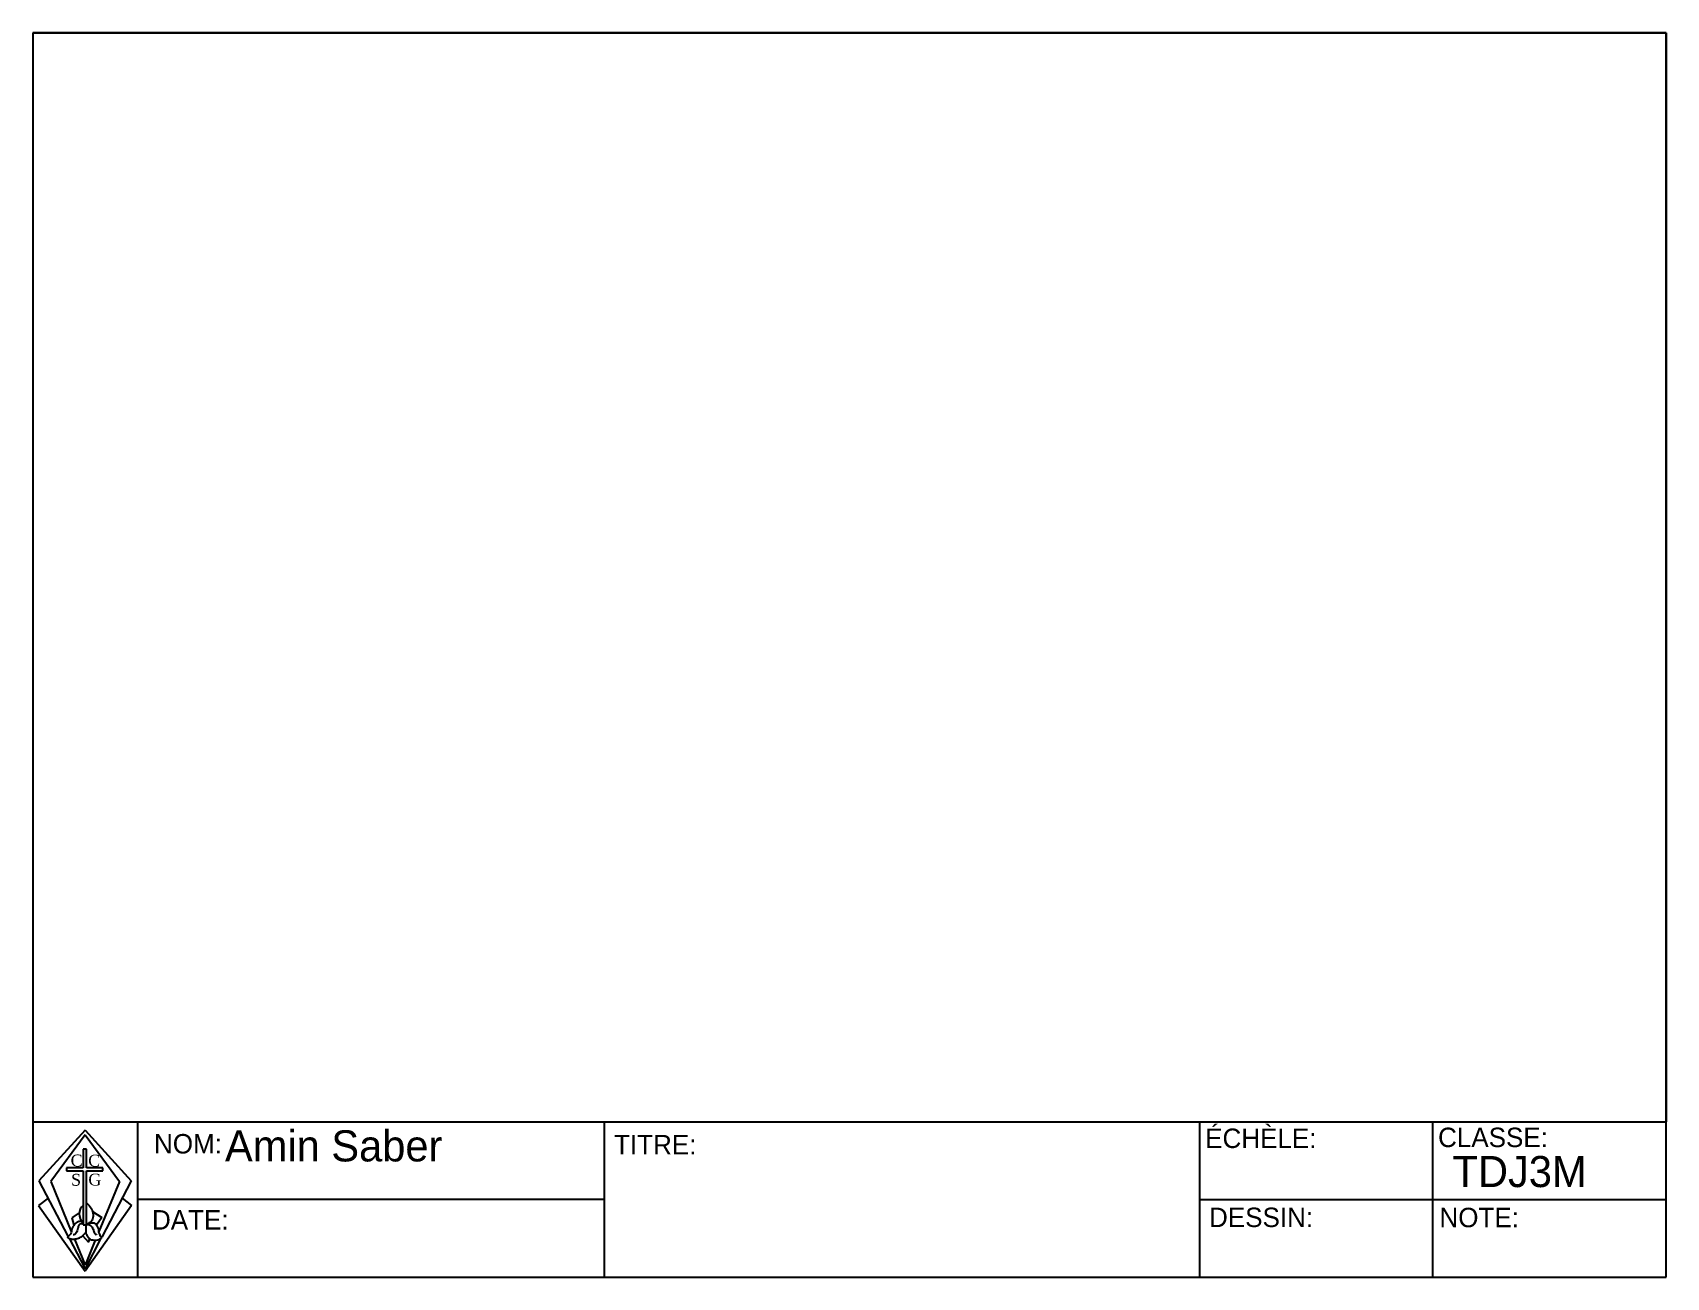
# Model space of a CAD drawing. Header units: inches. Extents: x 0.2 to 10.8, y 0.2 to 8.2.
import ezdxf

# ---------------------------------------------------------------- set-up
doc = ezdxf.new("R2010")
doc.units = ezdxf.units.IN
doc.header["$MEASUREMENT"] = 0
doc.layers.add('Layer1', color=7, linetype='Continuous')

msp = doc.modelspace()

# ---------------------------------------------------------------- linework, layer by layer
for p, q in [((10.75, 8.25), (0.25, 8.25)), ((0.25, 8.25), (0.25, 0.25)), ((0.25, 8.25), (10.75, 8.25)), ((10.75, 0.25), (10.75, 8.25)), ((10.75, 8.25), (10.75, 1.25)), ((0.25, 1.25), (10.75, 1.25)), ((0.25, 1.25), (10.75, 1.25)), ((0.587, 1.195), (0.29, 0.87)), ((0.587, 1.166), (0.367, 0.866)), ((0.587, 1.195), (0.883, 0.87)), ((0.587, 1.166), (0.807, 0.866)), ((3.924, 1.25), (3.924, 0.25)), ((7.75, 1.25), (7.75, 0.25)), ((9.25, 0.25), (9.25, 1.25)), ((0.596, 1.074), (0.574, 1.074)), ((0.574, 1.074), (0.574, 0.954)), ((0.596, 0.954), (0.596, 1.074)), ((0.574, 0.954), (0.468, 0.954)), ((0.468, 0.954), (0.468, 0.935)), ((0.702, 0.954), (0.596, 0.954)), ((0.702, 0.935), (0.702, 0.954)), ((0.29, 0.87), (0.477, 0.514)), ((0.367, 0.866), (0.498, 0.545)), ((0.468, 0.935), (0.574, 0.935)), ((0.574, 0.935), (0.574, 0.587)), ((0.596, 0.587), (0.596, 0.935)), ((0.596, 0.935), (0.702, 0.935)), ((0.807, 0.866), (0.675, 0.545)), ((0.883, 0.87), (0.694, 0.509)), ((0.349, 0.758), (0.288, 0.711)), ((0.825, 0.758), (0.886, 0.711)), ((3.924, 0.75), (0.924, 0.75)), ((7.75, 0.75), (10.75, 0.75)), ((0.288, 0.711), (0.587, 0.289)), ((0.549, 0.665), (0.501, 0.632)), ((0.501, 0.632), (0.514, 0.586)), ((0.886, 0.711), (0.587, 0.289)), ((0.634, 0.673), (0.695, 0.635)), ((0.695, 0.635), (0.66, 0.586)), ((0.574, 0.587), (0.596, 0.587)), ((0.591, 0.587), (0.591, 0.537)), ((0.484, 0.501), (0.587, 0.305)), ((0.518, 0.496), (0.587, 0.328)), ((0.571, 0.518), (0.608, 0.475)), ((0.689, 0.501), (0.587, 0.305)), ((0.652, 0.488), (0.587, 0.328)), ((0.608, 0.475), (0.617, 0.497)), ((0.25, 0.25), (10.75, 0.25))]:
    msp.add_line(p, q)
msp.add_arc((0.62, 0.658), 0.071, 130.3869, 229.6131)
at = {"layer": 'Layer1'}
msp.add_line((0.924, 1.25), (0.924, 0.25), dxfattribs=at)
msp.add_open_spline([(0.596, 0.728), (0.607, 0.718), (0.626, 0.7), (0.639, 0.662), (0.639, 0.628), (0.624, 0.603), (0.612, 0.599), (0.607, 0.597)], degree=3, knots=[0.005173, 0.005173, 0.005173, 0.005173, 0.296407, 0.510371, 0.779298, 0.94262, 1.034616, 1.034616, 1.034616, 1.034616], dxfattribs=at)
for points in [[(0.574, 0.604), (0.559, 0.609), (0.536, 0.605), (0.525, 0.596), (0.514, 0.583), (0.504, 0.567), (0.5, 0.555), (0.497, 0.537), (0.493, 0.528), (0.472, 0.51)], [(0.472, 0.51), (0.486, 0.5), (0.509, 0.496), (0.537, 0.499), (0.565, 0.513), (0.591, 0.537)], [(0.574, 0.593), (0.561, 0.594), (0.547, 0.585), (0.541, 0.566), (0.536, 0.548), (0.53, 0.535), (0.52, 0.525), (0.51, 0.523)], [(0.591, 0.537), (0.598, 0.52), (0.611, 0.501), (0.636, 0.49), (0.669, 0.49), (0.697, 0.506)], [(0.697, 0.506), (0.687, 0.515), (0.681, 0.527), (0.675, 0.546), (0.673, 0.564), (0.665, 0.58), (0.654, 0.594), (0.625, 0.599), (0.603, 0.594), (0.596, 0.587)], [(0.596, 0.587), (0.609, 0.589), (0.62, 0.585), (0.629, 0.577), (0.64, 0.554), (0.648, 0.534), (0.661, 0.522)]]:
    msp.add_spline(points, degree=3, dxfattribs=at)

# ---------------------------------------------------------------- texts
at = {"char_height": 0.125, "attachment_point": 1}
for s, insert, width in [('{\\Faehalf|c0;NOM:}', (1.03, 1.171), 1.69772), ('{\\Faehalf|c0;TITRE:}', (3.987, 1.165), 1.77921), ('{\\Faehalf|c0;ÉCHÈLE:}', (7.786, 1.206), 1.77921), ('{\\Faehalf|c0;CLASSE:}', (9.283, 1.212), 1.77921), ('{\\Faehalf|c0;DATE:}', (1.017, 0.682), 1.77921), ('{\\Faehalf|c0;DESSIN:}', (7.811, 0.698), 1.77921), ('{\\Faehalf|c0;NOTE:}', (9.292, 0.697), 1.77921)]:
    msp.add_mtext(s, dxfattribs=dict(at, insert=insert, width=width))
at = {"layer": 'Layer1', "insert": (1.486, 1.195), "char_height": 0.2, "attachment_point": 1}
msp.add_mtext_dynamic_manual_height_columns('Amin Saber', width=2.3298, gutter_width=1, heights=[0], dxfattribs=at)
at = {"layer": 'Layer1', "attachment_point": 1}
for s, insert, char_height, width in [('{\\fTimes New Roman|b0|i0|c0|p18;C}', (0.494, 1.039), 0.07618, 0.23538), ('{\\fTimes New Roman|b0|i0|c0|p18;C}', (0.607, 1.038), 0.07618, 0.23538), ('TDJ3M', (9.376, 1.03), 0.2, 1.26492), ('{\\fTimes New Roman|b0|i0|c0|p18;S}', (0.497, 0.915), 0.07618, 0.15021), ('{\\fTimes New Roman|b0|i0|c0|p18;G}', (0.608, 0.916), 0.07618, 0.22299)]:
    msp.add_mtext(s, dxfattribs=dict(at, insert=insert, char_height=char_height, width=width))

doc.saveas('drawing.dxf')
